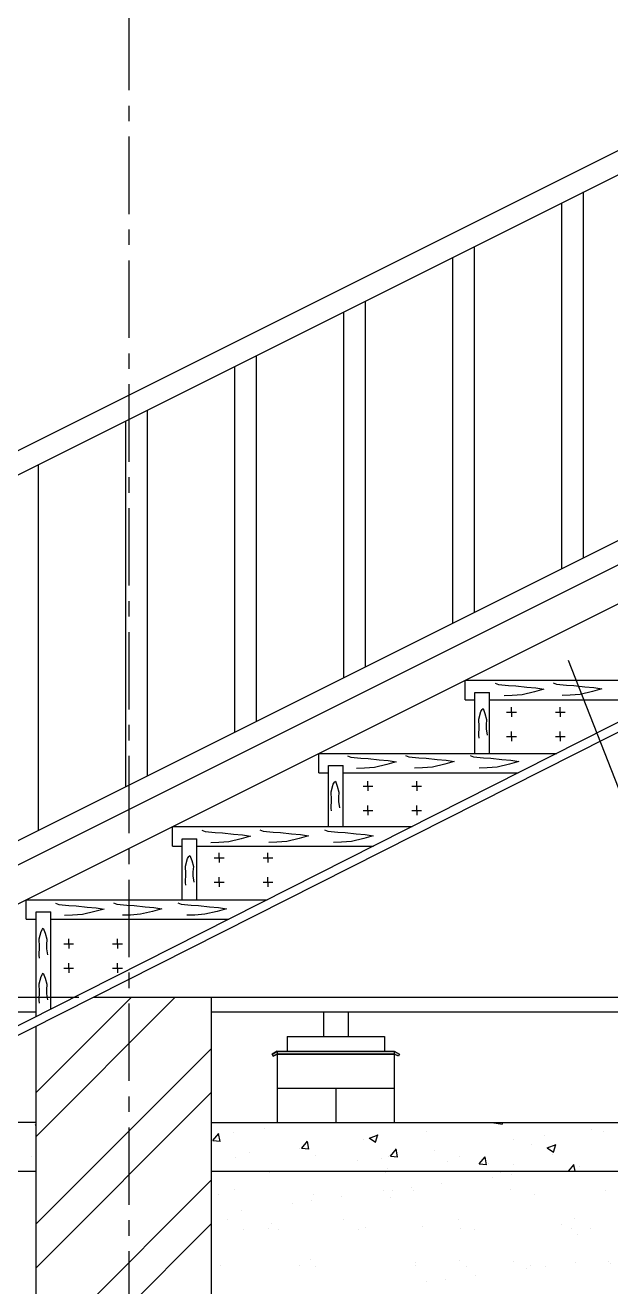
# Model space of a CAD drawing. Header units: millimetres. Extents: x 84778 to 227326, y -44398 to 146312.
# Drawn here: x 197027 to 199430, y -8789 to -3615 of the extents above; entities that cross this region are included whole.
import ezdxf

# ---------------------------------------------------------------- set-up
doc = ezdxf.new("R2010")
doc.units = ezdxf.units.MM
doc.header["$LTSCALE"] = 10
doc.linetypes.add('CENTER', pattern=[50.8, 31.75, -6.35, 6.35, -6.35])
doc.linetypes.add('DASHED', pattern=[19.05, 12.7, -6.35])
for name, color, linetype in [('Осевая', 7, 'CENTER'), ('Пунктир', 7, 'DASHED'), ('Штриховка', 7, 'DASHED')]:
    doc.layers.add(name, color=color, linetype=linetype)
for name, color, linetype, lineweight in [('Основная', 7, 'Continuous', 30), ('основной', 7, 'Continuous', 30), ('Тонкая', 7, 'Continuous', 25)]:
    doc.layers.add(name, color=color, linetype=linetype, lineweight=lineweight)

msp = doc.modelspace()

# ---------------------------------------------------------------- hatches: boundary and pattern name
at = {"layer": 'Тонкая', "ltscale": 50}
h = msp.add_hatch(color=256, dxfattribs=at)
h.paths.add_polyline_path([(198061.5, -7822.9), (198061.5, -7834.9), (198541.5, -7834.9), (198558.3, -7842.9), (198562.8, -7835.2), (198541.5, -7822.9)])
h.paths.add_polyline_path([(198061.5, -7834.9), (198061.5, -7822.9), (198040.3, -7835.2), (198044.8, -7842.9)])

# ---------------------------------------------------------------- linework, layer by layer
at = {"layer": 'Осевая'}
msp.add_line((197451.6, 13708.5), (197451.6, -15039.6), dxfattribs=at)
at = {"layer": 'Основная', "ltscale": 50}
for p, q in [((197307.9, -7601.4), (198051.6, -7601.4)), ((189451.6, -8113.8), (197071.6, -8114.7)), ((197791.6, -8114.8), (201911.6, -8115.3)), ((189451.6, -8313.8), (197071.6, -8314.7)), ((197791.6, -8314.8), (201911.6, -8315.3))]:
    msp.add_line(p, q, dxfattribs=at)
at = {"layer": 'основной', "ltscale": 50}
for p, q in [((197791.6, -9401.4), (197791.6, -7601.4)), ((197791.6, -7661.4), (198051.6, -7661.4)), ((197071.6, -9401.4), (197071.6, -7720.8))]:
    msp.add_line(p, q, dxfattribs=at)
at = {"layer": 'основной', "ltscale": 1000}
for p, q in [((198051.6, -7601.4), (201911.6, -7601.4)), ((198051.6, -7661.4), (201911.6, -7661.4))]:
    msp.add_line(p, q, dxfattribs=at)
at = {"layer": 'Пунктир', "linetype": 'DASHED', "ltscale": 2}
for p, q in [((196231.6, -7601.4), (197307.9, -7601.4)), ((196231.6, -7661.4), (197071.6, -7661.4))]:
    msp.add_line(p, q, dxfattribs=at)
at = {"layer": 'Пунктир', "linetype": 'DASHED', "ltscale": 1000}
msp.add_line((197307.9, -7601.4), (197321.7, -7601.4), dxfattribs=at)
at = {"layer": 'Тонкая', "ltscale": 50}
for p, q in [((196786.3, -5464.4), (201983.5, -2865.8)), ((196786.3, -5564.4), (201983.5, -2965.8)), ((196786.3, -7064.4), (201983.5, -4465.8)), ((196786.3, -7164.4), (201983.5, -4565.8)), ((196231.6, -7601.4), (201831.6, -4801.4)), ((201911.6, -5235.4), (196773.1, -7831.6)), ((201911.6, -5275.4), (196852.3, -7831.6)), ((198831.6, -6381.4), (198831.6, -6301.4)), ((198831.6, -6301.4), (199801.7, -6301.4)), ((198871.6, -6351.4), (198931.6, -6351.4)), ((198871.6, -6601.4), (198871.6, -6351.4)), ((198931.6, -6601.4), (198931.6, -6351.4)), ((198831.6, -6381.4), (198871.6, -6381.4)), ((198931.6, -6381.4), (199643.4, -6381.4)), ((199022.3, -6431.9), (199022.3, -6411.9)), ((199222.3, -6431.9), (199222.3, -6411.9)), ((199002.3, -6431.9), (199042.3, -6431.9)), ((199022.3, -6431.9), (199022.3, -6451.9)), ((199202.3, -6431.9), (199242.3, -6431.9)), ((199222.3, -6431.9), (199222.3, -6451.9)), ((199022.3, -6531.9), (199022.3, -6511.9)), ((199222.3, -6531.9), (199222.3, -6511.9)), ((199002.3, -6531.9), (199042.3, -6531.9)), ((199022.3, -6531.9), (199022.3, -6551.9)), ((199202.3, -6531.9), (199242.3, -6531.9)), ((199222.3, -6531.9), (199222.3, -6551.9)), ((198231.6, -6681.4), (198231.6, -6601.4)), ((198231.6, -6601.4), (199208, -6601.4)), ((198271.6, -6651.4), (198331.6, -6651.4)), ((198271.6, -6901.4), (198271.6, -6651.4)), ((198331.6, -6901.4), (198331.6, -6651.4)), ((198231.6, -6681.4), (198271.6, -6681.4)), ((198331.6, -6681.4), (199049.6, -6681.4)), ((198433.4, -6735.4), (198433.4, -6715.4)), ((198633.4, -6735.4), (198633.4, -6715.4)), ((198413.4, -6735.4), (198453.4, -6735.4)), ((198433.4, -6735.4), (198433.4, -6755.4)), ((198613.4, -6735.4), (198653.4, -6735.4)), ((198633.4, -6735.4), (198633.4, -6755.4)), ((198433.4, -6835.4), (198433.4, -6815.4)), ((198633.4, -6835.4), (198633.4, -6815.4)), ((198413.4, -6835.4), (198453.4, -6835.4)), ((198433.4, -6835.4), (198433.4, -6855.4)), ((198613.4, -6835.4), (198653.4, -6835.4)), ((198633.4, -6835.4), (198633.4, -6855.4)), ((197631.6, -6981.4), (197631.6, -6901.4)), ((197631.6, -6901.4), (198614.2, -6901.4)), ((197631.6, -6981.4), (197671.6, -6981.4)), ((197671.6, -6951.4), (197731.6, -6951.4)), ((197671.6, -7201.4), (197671.6, -6951.4)), ((197731.6, -7201.4), (197731.6, -6951.4)), ((197731.6, -6981.4), (198455.9, -6981.4)), ((197802.8, -7029.4), (197842.8, -7029.4)), ((197822.8, -7029.4), (197822.8, -7009.4)), ((197822.8, -7029.4), (197822.8, -7049.4)), ((198002.8, -7029.4), (198042.8, -7029.4)), ((198022.8, -7029.4), (198022.8, -7009.4)), ((198022.8, -7029.4), (198022.8, -7049.4)), ((197802.8, -7129.4), (197842.8, -7129.4)), ((197822.8, -7129.4), (197822.8, -7109.4)), ((197822.8, -7129.4), (197822.8, -7149.4)), ((198002.8, -7129.4), (198042.8, -7129.4)), ((198022.8, -7129.4), (198022.8, -7109.4)), ((198022.8, -7129.4), (198022.8, -7149.4)), ((197031.6, -7281.4), (197031.6, -7201.4)), ((197031.6, -7201.4), (198020.4, -7201.4)), ((197031.6, -7281.4), (197071.6, -7281.4)), ((197071.6, -7251.4), (197131.6, -7251.4)), ((197071.6, -7680.8), (197071.6, -7251.4)), ((197131.6, -7650.5), (197131.6, -7251.4)), ((197131.6, -7281.4), (197862.1, -7281.4)), ((197185.9, -7382), (197225.9, -7382)), ((197205.9, -7382), (197205.9, -7362)), ((197205.9, -7382), (197205.9, -7402)), ((197385.9, -7382), (197425.9, -7382)), ((197405.9, -7382), (197405.9, -7362)), ((197405.9, -7382), (197405.9, -7402)), ((197185.9, -7482), (197225.9, -7482)), ((197205.9, -7482), (197205.9, -7462)), ((197205.9, -7482), (197205.9, -7502)), ((197385.9, -7482), (197425.9, -7482)), ((197405.9, -7482), (197405.9, -7462)), ((197405.9, -7482), (197405.9, -7502)), ((198251.5, -7662.9), (198251.5, -7762.9)), ((198351.5, -7662.9), (198351.5, -7762.9)), ((198101.5, -7762.9), (198101.5, -7822.9)), ((198101.5, -7762.9), (198501.5, -7762.9)), ((198501.5, -7762.9), (198501.5, -7822.9)), ((198040.3, -7835.2), (198061.5, -7822.9)), ((198061.5, -7822.9), (198040.3, -7835.2)), ((198044.8, -7842.9), (198040.3, -7835.2)), ((198040.3, -7835.2), (198044.8, -7842.9)), ((198061.5, -7834.9), (198044.8, -7842.9)), ((198044.8, -7842.9), (198061.5, -7834.9)), ((198061.5, -7822.9), (198541.5, -7822.9)), ((198061.5, -7822.9), (198541.5, -7822.9)), ((198061.5, -7822.9), (198061.5, -8114.9)), ((198541.5, -7834.9), (198061.5, -7834.9)), ((198061.5, -7834.9), (198541.5, -7834.9)), ((198541.5, -7822.9), (198562.8, -7835.2)), ((198541.5, -7822.9), (198562.8, -7835.2)), ((198541.5, -7822.9), (198541.5, -8114.9)), ((198558.3, -7842.9), (198541.5, -7834.9)), ((198558.3, -7842.9), (198541.5, -7834.9)), ((198562.8, -7835.2), (198558.3, -7842.9)), ((198562.8, -7835.2), (198558.3, -7842.9)), ((198061.5, -7974.9), (198541.5, -7974.9)), ((198301.5, -7974.9), (198301.5, -8114.9))]:
    msp.add_line(p, q, dxfattribs=at)
at = {"layer": 'Тонкая', "lineweight": -2}
for p, q in [((199228.5, -5843.3), (199228.5, -4343.3)), ((199318, -5798.6), (199318, -4298.6)), ((198870.8, -6022.2), (198870.8, -4522.2)), ((198781.3, -6066.9), (198781.3, -4566.9)), ((198423.5, -6245.8), (198423.5, -4745.8)), ((198334.1, -6290.5), (198334.1, -4790.5)), ((197886.9, -6514.1), (197886.9, -5014.1)), ((197976.3, -6469.4), (197976.3, -4969.4)), ((197529.1, -6693), (197529.1, -5193)), ((197439.7, -6737.7), (197439.7, -5237.7)), ((197081.9, -6916.6), (197081.9, -5416.6))]:
    msp.add_line(p, q, dxfattribs=at)
at = {"layer": 'Тонкая', "ltscale": 1000}
for p, q in [((197071.6, -7992.8), (197463, -7601.4)), ((197071.6, -8172.4), (197642.6, -7601.4)), ((197071.6, -8531.6), (197790.9, -7812.2)), ((197071.6, -8711.2), (197790.4, -7992.4)), ((197071.6, -9070.4), (197789.4, -8352.6)), ((197071.6, -9250.1), (197788.8, -8532.8))]:
    msp.add_line(p, q, dxfattribs=at)
at = {"layer": 'Тонкая', "linetype": 'DASHED', "ltscale": 1000}
for p, q in [((197068.4, -8125.6), (197071.6, -8121.9)), ((198935.7, -8115.2), (198935.7, -8115.2)), ((198942.3, -8115), (198985.9, -8121.7)), ((198985.9, -8121.5), (198985.2, -8115)), ((197067.8, -8125.6), (197071.6, -8125.9)), ((197797.1, -8189.4), (197821.6, -8160.2)), ((197826.4, -8193), (197820.6, -8161.1)), ((197881.9, -8155.4), (197881.9, -8155.4)), ((198009, -8138.7), (198009, -8138.7)), ((198439.3, -8179.1), (198474.8, -8165.4)), ((198464.1, -8195.8), (198474.4, -8165.1)), ((198671.8, -8153.3), (198671.8, -8153.3)), ((199156.2, -8170.4), (199156.2, -8170.4)), ((199348.6, -8145.1), (199348.6, -8145.1)), ((199401, -8152.9), (199401, -8152.9)), ((197796.6, -8189.3), (197826.9, -8192)), ((198154.4, -8221.6), (198154.4, -8221.6)), ((198160.9, -8221.2), (198191.3, -8223.8)), ((198161.5, -8221.3), (198186, -8192.1)), ((198190.8, -8224.9), (198184.9, -8193)), ((198415.2, -8185.8), (198415.2, -8185.8)), ((198438.9, -8178.9), (198464.2, -8195.9)), ((198525.9, -8253.1), (198550.4, -8224)), ((198555.2, -8256.7), (198549.3, -8224.9)), ((199029, -8187.1), (199029, -8187.1)), ((199104.7, -8203.8), (199104.7, -8203.8)), ((199169, -8219.6), (199194.3, -8236.6)), ((199169.3, -8219.7), (199204.9, -8206.1)), ((199194.2, -8236.5), (199204.5, -8205.8)), ((197051.9, -8256.6), (197051.9, -8256.6)), ((197890.5, -8259.7), (197890.5, -8259.7)), ((197946, -8240.4), (197946, -8240.4)), ((198217.2, -8251.8), (198217.2, -8251.8)), ((198388.6, -8271.4), (198388.6, -8271.4)), ((198488.4, -8263.3), (198488.4, -8263.3)), ((198515.8, -8254.7), (198515.8, -8254.7)), ((198525.3, -8253.1), (198555.7, -8255.7)), ((198708.2, -8229.4), (198708.2, -8229.4)), ((198759.5, -8274.7), (198759.5, -8274.7)), ((198808.5, -8254.6), (198808.5, -8254.6)), ((198890.2, -8285), (198914.7, -8255.8)), ((198919.5, -8288.6), (198913.7, -8256.8)), ((199190.3, -8248.6), (199190.3, -8248.6)), ((198067.8, -8313.7), (198067.8, -8313.7)), ((198512.2, -8305.5), (198512.2, -8305.5)), ((198889.7, -8284.9), (198920, -8287.6)), ((198929.5, -8284.3), (198929.5, -8284.3)), ((199030.7, -8286.2), (199030.7, -8286.2)), ((199256.2, -8315), (199279.1, -8287.7)), ((199282.9, -8315), (199278, -8288.7)), ((199301.9, -8297.6), (199301.9, -8297.6))]:
    msp.add_line(p, q, dxfattribs=at)
at = {"layer": 'Тонкая', "color": 7, "linetype": 'Continuous', "lineweight": 0, "ltscale": 1000}
for p, q in [((197791.6, -8314.8), (197791.6, -9389.4)), ((201911.6, -8315.3), (197791.6, -8314.8))]:
    msp.add_line(p, q, dxfattribs=at)
at = {"layer": 'Тонкая', "linetype": 'Continuous', "ltscale": 1000}
for p, q in [((197791.6, -8314.8), (201911.6, -8315.3)), ((197791.6, -9389.4), (197791.6, -8314.8)), ((198029.8, -8320.3), (198029.8, -8320.3)), ((198504.4, -8319.4), (198504.4, -8319.4)), ((198979, -8318.5), (198979, -8318.5)), ((199022.1, -8329), (199022.1, -8329)), ((198735.8, -8366.7), (198735.8, -8366.7)), ((198942.8, -8339.4), (198942.8, -8339.4)), ((197819.1, -8409.1), (197819.1, -8409.1)), ((197886.7, -8390.8), (197886.7, -8390.8)), ((198209, -8411), (198209, -8411)), ((198325.6, -8420.7), (198325.6, -8420.7)), ((198496.5, -8396), (198496.5, -8396)), ((198524.6, -8421.8), (198524.6, -8421.8)), ((198532.6, -8393.5), (198532.6, -8393.5)), ((198611.9, -8383), (198611.9, -8383)), ((198620.6, -8396.2), (198620.6, -8396.2)), ((199019.5, -8391.1), (199019.5, -8391.1)), ((199115.4, -8409.5), (199115.4, -8409.5)), ((199409.3, -8393), (199409.3, -8393)), ((197915.3, -8474.7), (197915.3, -8474.7)), ((198122.3, -8447.5), (198122.3, -8447.5)), ((198201.7, -8437), (198201.7, -8437)), ((197857.2, -8513.6), (197857.2, -8513.6)), ((198038.4, -8529.8), (198038.4, -8529.8)), ((198331.8, -8512.7), (198331.8, -8512.7)), ((198806.4, -8511.8), (198806.4, -8511.8)), ((199225.6, -8534), (199225.6, -8534)), ((199281, -8511), (199281, -8511)), ((197921.5, -8554.5), (197921.5, -8554.5)), ((198025.2, -8552), (198025.2, -8552)), ((198066.5, -8555.5), (198066.5, -8555.5)), ((198396.1, -8553.6), (198396.1, -8553.6)), ((198424.1, -8546.9), (198424.1, -8546.9)), ((198657.2, -8543.3), (198657.2, -8543.3)), ((198813.9, -8548.8), (198813.9, -8548.8)), ((198870.7, -8552.8), (198870.7, -8552.8)), ((199267, -8548.5), (199267, -8548.5)), ((199295.1, -8574.3), (199295.1, -8574.3)), ((199345.3, -8551.9), (199345.3, -8551.9)), ((198199.1, -8677), (198199.1, -8677)), ((198630.2, -8689.8), (198630.2, -8689.8)), ((198808.9, -8682.3), (198808.9, -8682.3)), ((199029.1, -8684.7), (199029.1, -8684.7)), ((199286.5, -8688.8), (199286.5, -8688.8)), ((199418.9, -8686.6), (199418.9, -8686.6)), ((197828.7, -8702.8), (197828.7, -8702.8)), ((198152.8, -8701.9), (198152.8, -8701.9)), ((198218.6, -8704.7), (198218.6, -8704.7)), ((198627.4, -8701), (198627.4, -8701)), ((198837, -8708), (198837, -8708)), ((198876.3, -8742.8), (198876.3, -8742.8)), ((199083.3, -8715.5), (199083.3, -8715.5)), ((199102, -8700.2), (199102, -8700.2)), ((199162.6, -8705.1), (199162.6, -8705.1)), ((199427.7, -8695.7), (199427.7, -8695.7)), ((198673.1, -8769.5), (198673.1, -8769.5)), ((198752.4, -8759.1), (198752.4, -8759.1))]:
    msp.add_line(p, q, dxfattribs=at)
at = {"layer": 'Тонкая', "ltscale": 1000}
msp.add_lwpolyline([(199582, -7049.3), (199256.7, -6220.1)], dxfattribs=at)
at = {"layer": 'Штриховка', "linetype": 'Continuous', "ltscale": 1000}
for p, q in [((199193.2, -6311.8), (199206.8, -6317.3)), ((198955.3, -6313.2), (198969, -6318.7)), ((198969, -6318.7), (199010, -6322.7)), ((199025, -6363.7), (198992.2, -6365.1)), ((199010, -6322.7), (199040, -6324.1)), ((199066, -6361), (199025, -6363.7)), ((199040, -6324.1), (199085.2, -6329.6)), ((199116.6, -6348.7), (199066, -6361)), ((199085.2, -6329.6), (199122.1, -6332.3)), ((199154.9, -6337.8), (199116.6, -6348.7)), ((199122.1, -6332.3), (199154.9, -6337.8)), ((199206.8, -6317.3), (199247.8, -6321.4)), ((199262.9, -6362.4), (199230.1, -6363.7)), ((199247.8, -6321.4), (199277.9, -6322.7)), ((199303.9, -6359.6), (199262.9, -6362.4)), ((199277.9, -6322.7), (199323, -6328.2)), ((199354.5, -6347.3), (199303.9, -6359.6)), ((199323, -6328.2), (199359.9, -6330.9)), ((199392.8, -6336.4), (199354.5, -6347.3)), ((199359.9, -6330.9), (199392.8, -6336.4)), ((198888.1, -6460.8), (198896.9, -6429.5)), ((198890.1, -6493), (198888.1, -6460.8)), ((198896.9, -6429.5), (198901.8, -6420.8)), ((198901.8, -6420.8), (198905.7, -6416.9)), ((198905.7, -6416.9), (198913.5, -6437.4)), ((198913.5, -6437.4), (198920.4, -6461.8)), ((198920.4, -6461.8), (198918.4, -6484.2)), ((198888.1, -6527.2), (198890.1, -6493)), ((198918.4, -6484.2), (198918.4, -6500.8)), ((198918.4, -6500.8), (198922.3, -6526.2)), ((198890.1, -6538.9), (198888.1, -6527.2)), ((198349.1, -6611.4), (198362.8, -6616.9)), ((198362.8, -6616.9), (198403.8, -6621)), ((198403.8, -6621), (198433.9, -6622.4)), ((198433.9, -6622.4), (198479, -6627.8)), ((198587, -6610.1), (198600.7, -6615.5)), ((198600.7, -6615.5), (198641.7, -6619.6)), ((198641.7, -6619.6), (198671.8, -6621)), ((198671.8, -6621), (198716.9, -6626.5)), ((198852.2, -6610.1), (198865.9, -6615.5)), ((198865.9, -6615.5), (198906.9, -6619.6)), ((198906.9, -6619.6), (198937, -6621)), ((198937, -6621), (198982.1, -6626.5)), ((198418.9, -6662), (198386.1, -6663.4)), ((198459.9, -6659.3), (198418.9, -6662)), ((198510.5, -6647), (198459.9, -6659.3)), ((198479, -6627.8), (198515.9, -6630.6)), ((198548.7, -6636), (198510.5, -6647)), ((198515.9, -6630.6), (198548.7, -6636)), ((198656.7, -6660.6), (198623.9, -6662)), ((198697.8, -6657.9), (198656.7, -6660.6)), ((198748.3, -6645.6), (198697.8, -6657.9)), ((198716.9, -6626.5), (198753.8, -6629.2)), ((198786.6, -6634.7), (198748.3, -6645.6)), ((198753.8, -6629.2), (198786.6, -6634.7)), ((198922, -6660.6), (198889.1, -6662)), ((198963, -6657.9), (198922, -6660.6)), ((199013.6, -6645.6), (198963, -6657.9)), ((198982.1, -6626.5), (199019, -6629.2)), ((199051.8, -6634.7), (199013.6, -6645.6)), ((199019, -6629.2), (199051.8, -6634.7)), ((198290.8, -6727.8), (198295.7, -6719)), ((198295.7, -6719), (198299.6, -6715.1)), ((198299.6, -6715.1), (198307.4, -6735.6)), ((198282, -6759.1), (198290.8, -6727.8)), ((198283.9, -6791.3), (198282, -6759.1)), ((198307.4, -6735.6), (198314.2, -6760)), ((198314.2, -6760), (198312.3, -6782.5)), ((198282, -6825.5), (198283.9, -6791.3)), ((198283.9, -6837.2), (198282, -6825.5)), ((198312.3, -6782.5), (198312.3, -6799.1)), ((198312.3, -6799.1), (198316.2, -6824.5)), ((197751.8, -6916.3), (197765.5, -6921.8)), ((197765.5, -6921.8), (197806.5, -6925.9)), ((197806.5, -6925.9), (197836.6, -6927.2)), ((197836.6, -6927.2), (197881.7, -6932.7)), ((197881.7, -6932.7), (197918.6, -6935.4)), ((197989.7, -6914.9), (198003.4, -6920.4)), ((198003.4, -6920.4), (198044.4, -6924.5)), ((198044.4, -6924.5), (198074.4, -6925.9)), ((198074.4, -6925.9), (198119.6, -6931.3)), ((198119.6, -6931.3), (198156.5, -6934.1)), ((198254.9, -6914.9), (198268.6, -6920.4)), ((198268.6, -6920.4), (198309.6, -6924.5)), ((198309.6, -6924.5), (198339.7, -6925.9)), ((198339.7, -6925.9), (198384.8, -6931.3)), ((198384.8, -6931.3), (198421.7, -6934.1)), ((197821.5, -6966.8), (197788.7, -6968.2)), ((197862.5, -6964.1), (197821.5, -6966.8)), ((197913.1, -6951.8), (197862.5, -6964.1)), ((197951.4, -6940.9), (197913.1, -6951.8)), ((197918.6, -6935.4), (197951.4, -6940.9)), ((198059.4, -6965.5), (198026.6, -6966.8)), ((198100.4, -6962.7), (198059.4, -6965.5)), ((198151, -6950.5), (198100.4, -6962.7)), ((198189.3, -6939.5), (198151, -6950.5)), ((198156.5, -6934.1), (198189.3, -6939.5)), ((198324.6, -6965.5), (198291.8, -6966.8)), ((198365.6, -6962.7), (198324.6, -6965.5)), ((198416.2, -6950.5), (198365.6, -6962.7)), ((198454.5, -6939.5), (198416.2, -6950.5)), ((198421.7, -6934.1), (198454.5, -6939.5)), ((197684.6, -7063.9), (197693.4, -7032.7)), ((197693.4, -7032.7), (197698.3, -7023.9)), ((197698.3, -7023.9), (197702.2, -7020)), ((197702.2, -7020), (197710.1, -7040.5)), ((197686.6, -7096.1), (197684.6, -7063.9)), ((197710.1, -7040.5), (197716.9, -7064.9)), ((197716.9, -7064.9), (197714.9, -7087.3)), ((197714.9, -7087.3), (197714.9, -7104)), ((197684.6, -7130.3), (197686.6, -7096.1)), ((197686.6, -7142), (197684.6, -7130.3)), ((197714.9, -7104), (197718.9, -7129.3)), ((197150.9, -7215.1), (197164.5, -7220.6)), ((197164.5, -7220.6), (197205.5, -7224.7)), ((197205.5, -7224.7), (197235.6, -7226)), ((197235.6, -7226), (197280.7, -7231.5)), ((197280.7, -7231.5), (197317.6, -7234.2)), ((197350.5, -7239.7), (197312.2, -7250.6)), ((197317.6, -7234.2), (197350.5, -7239.7)), ((197388.7, -7213.7), (197402.4, -7219.2)), ((197402.4, -7219.2), (197443.4, -7223.3)), ((197443.4, -7223.3), (197473.5, -7224.7)), ((197473.5, -7224.7), (197518.6, -7230.1)), ((197518.6, -7230.1), (197555.5, -7232.9)), ((197588.3, -7238.3), (197550, -7249.3)), ((197555.5, -7232.9), (197588.3, -7238.3)), ((197653.9, -7213.7), (197667.6, -7219.2)), ((197667.6, -7219.2), (197708.6, -7223.3)), ((197708.6, -7223.3), (197738.7, -7224.7)), ((197738.7, -7224.7), (197783.8, -7230.1)), ((197783.8, -7230.1), (197820.7, -7232.9)), ((197853.5, -7238.3), (197815.3, -7249.3)), ((197820.7, -7232.9), (197853.5, -7238.3)), ((197220.6, -7265.6), (197187.8, -7267)), ((197261.6, -7262.9), (197220.6, -7265.6)), ((197312.2, -7250.6), (197261.6, -7262.9)), ((197458.5, -7264.3), (197425.6, -7265.6)), ((197499.5, -7261.5), (197458.5, -7264.3)), ((197550, -7249.3), (197499.5, -7261.5)), ((197723.7, -7264.3), (197690.9, -7265.6)), ((197764.7, -7261.5), (197723.7, -7264.3)), ((197815.3, -7249.3), (197764.7, -7261.5)), ((197083.7, -7362.7), (197092.5, -7331.5)), ((197092.5, -7331.5), (197097.4, -7322.7)), ((197097.4, -7322.7), (197101.3, -7318.8)), ((197101.3, -7318.8), (197109.1, -7339.3)), ((197109.1, -7339.3), (197115.9, -7363.7)), ((197085.7, -7394.9), (197083.7, -7362.7)), ((197083.7, -7429.1), (197085.7, -7394.9)), ((197115.9, -7363.7), (197114, -7386.1)), ((197114, -7386.1), (197114, -7402.8)), ((197085.7, -7440.8), (197083.7, -7429.1)), ((197114, -7402.8), (197117.9, -7428.1)), ((197083.7, -7547.3), (197092.5, -7516)), ((197085.7, -7579.5), (197083.7, -7547.3)), ((197092.5, -7516), (197097.4, -7507.2)), ((197097.4, -7507.2), (197101.3, -7503.3)), ((197101.3, -7503.3), (197109.1, -7523.8)), ((197109.1, -7523.8), (197115.9, -7548.3)), ((197115.9, -7548.3), (197114, -7570.7)), ((197083.7, -7613.7), (197085.7, -7579.5)), ((197114, -7570.7), (197114, -7587.3)), ((197114, -7587.3), (197117.9, -7612.7)), ((197085.7, -7625.4), (197083.7, -7613.7))]:
    msp.add_line(p, q, dxfattribs=at)

doc.saveas('drawing.dxf')
